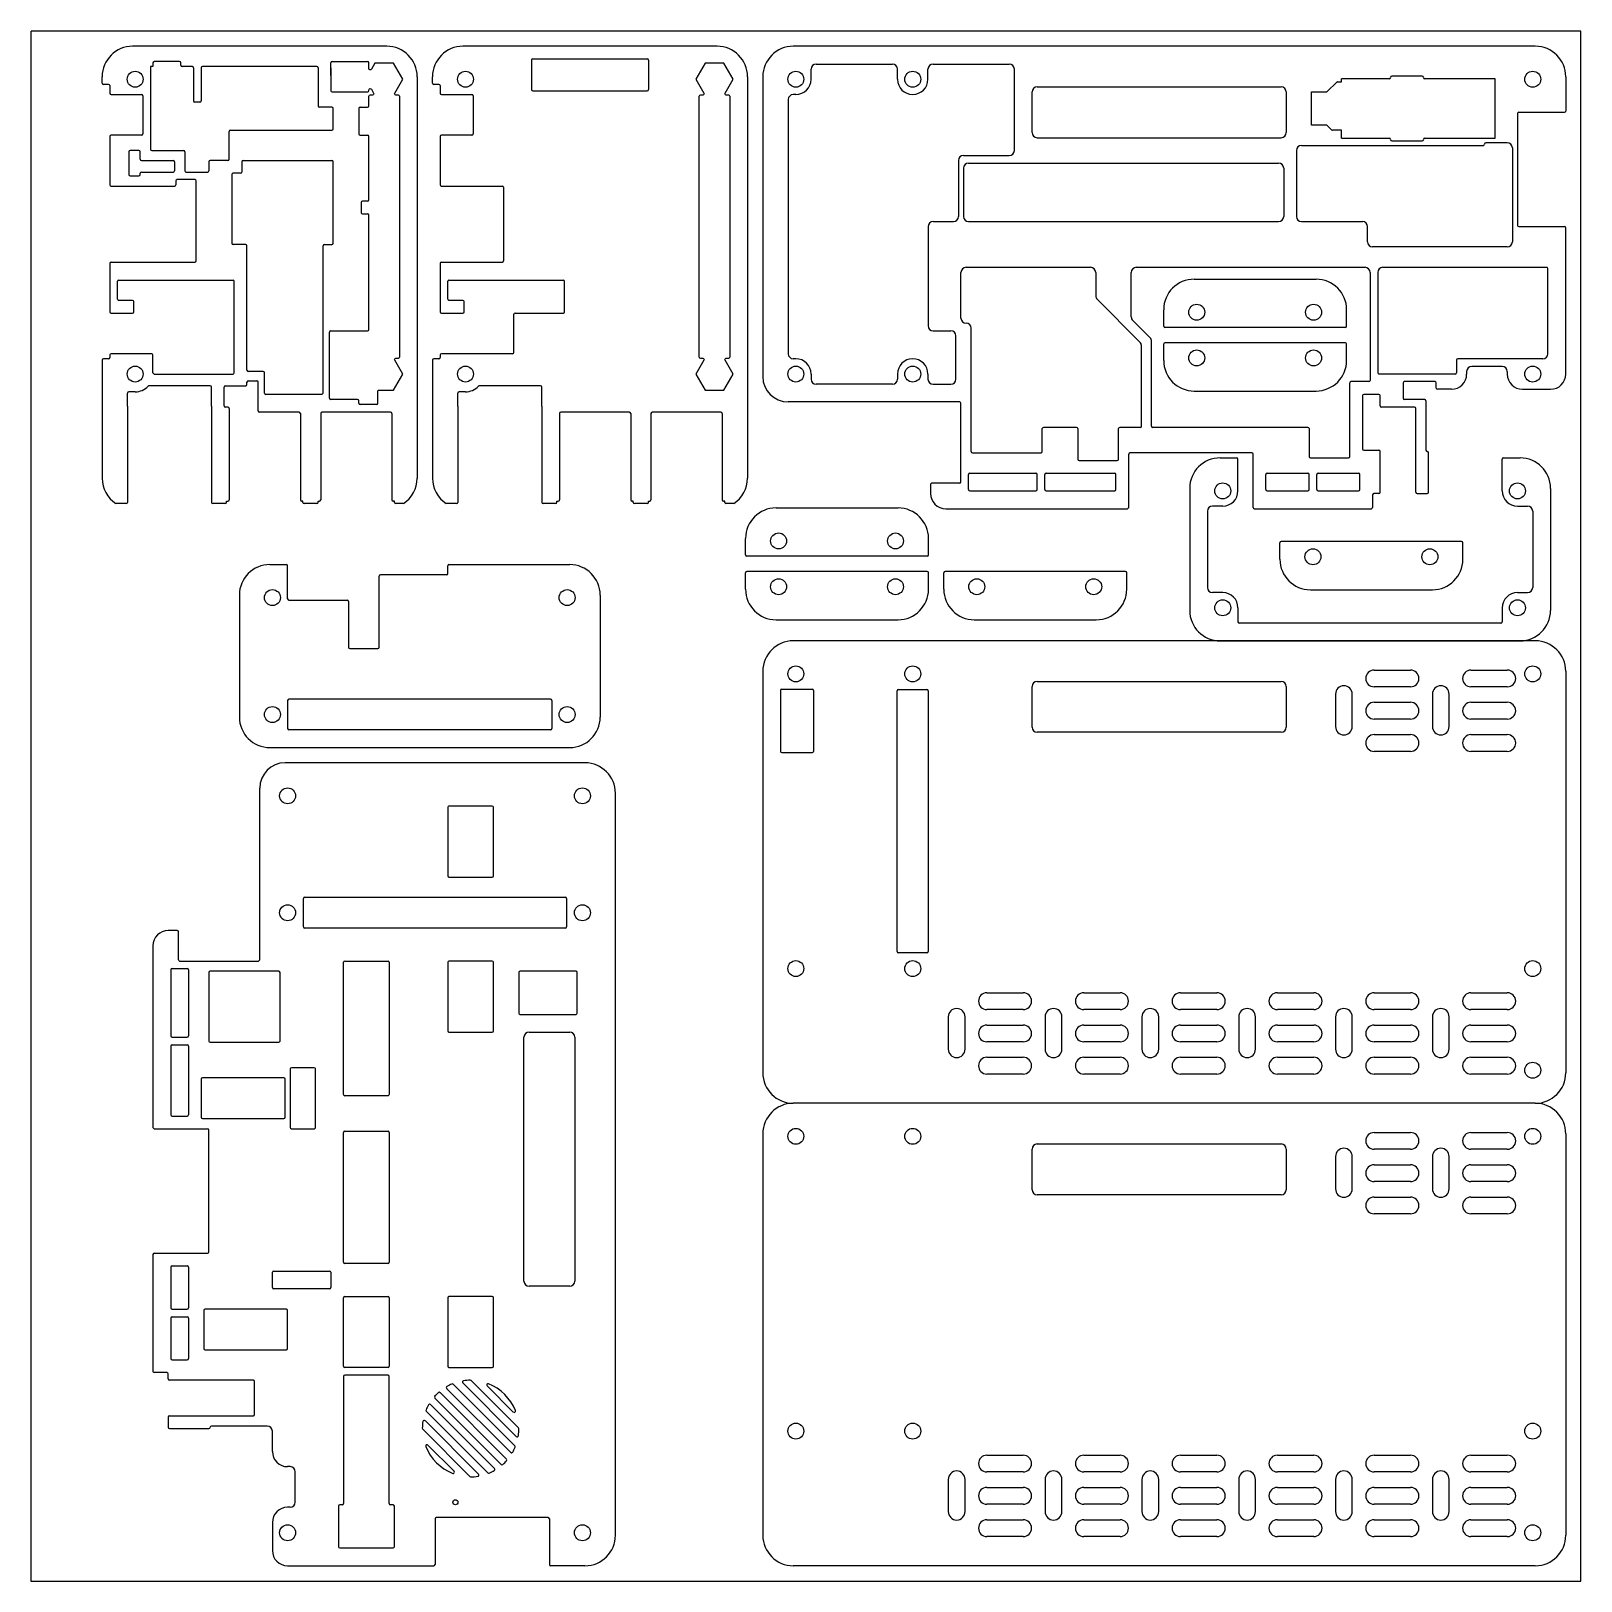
# Model space of a CAD drawing. Extents: x 0 to 305, y 0 to 305.
import ezdxf

# ---------------------------------------------------------------- set-up
doc = ezdxf.new("R2010")
doc.units = 0
doc.layers.get('0').update_dxf_attribs({"linetype": 'CONTINUOUS'})

msp = doc.modelspace()

# ---------------------------------------------------------------- linework, layer by layer
for p, q in [((305, 305), (0, 305)), ((0, 305), (0, 0)), ((305, 0), (305, 305)), ((70, 302), (20, 302)), ((135, 302), (85, 302)), ((296, 302), (150, 302)), ((76, 296), (76, 217)), ((141, 296), (141, 217)), ((144, 296), (144, 237)), ((193.5, 281.5), (193.5, 297.5)), ((15.5, 294.25), (15.5, 292.75)), ((80.5, 294.25), (80.5, 292.75)), ((66.46, 290.25), (66.46, 292.15)), ((72.54, 292.15), (72.54, 240.85)), ((131.46, 240.85), (131.46, 292.15)), ((137.54, 292.15), (137.54, 240.85)), ((149, 291.5), (149, 241.5)), ((15.5, 284.25), (15.5, 274.75)), ((66.46, 271.75), (66.46, 284.25)), ((80.5, 284.25), (80.5, 274.75)), ((249, 281.5), (249, 268.5)), ((59.46, 263.25), (59.46, 279.25)), ((182.5, 279.5), (182.5, 268.5)), ((183.5, 280.5), (192.5, 280.5)), ((183.5, 278), (183.5, 268.5)), ((246.5, 278), (246.5, 268.5)), ((66.46, 246.25), (66.46, 268.75)), ((176.54, 266.5), (176.54, 247)), ((184.5, 267.5), (245.5, 267.5)), ((263, 263.5), (263, 266.5)), ((302, 237.5), (302, 266.25)), ((15.5, 259.25), (15.5, 249.75)), ((80.5, 259.25), (80.5, 249.75)), ((183, 248.5), (183, 257.5)), ((184, 258.5), (208.5, 258.5)), ((209.5, 257.5), (209.5, 252.91)), ((216.5, 248.74), (216.5, 257.5)), ((217.5, 258.5), (262.5, 258.5)), ((266, 258.5), (298.25, 258.5)), ((298.5, 241.5), (298.5, 258.25)), ((228.88, 256.16), (252.88, 256.16)), ((222.88, 246.91), (222.88, 250.16)), ((258.88, 246.91), (258.88, 250.16)), ((184, 247.5), (184, 247.5)), ((258.63, 246.66), (223.13, 246.66)), ((222.88, 240.16), (222.88, 243.41)), ((258.63, 243.66), (223.13, 243.66)), ((258.88, 240.16), (258.88, 243.41)), ((14, 240.24), (14, 217)), ((79, 240.24), (79, 217)), ((169.5, 235.5), (154.5, 235.5)), ((259.5, 221.25), (259.5, 235.75)), ((263.25, 236), (259.75, 236)), ((182.75, 232), (149, 232)), ((228.88, 234.16), (252.88, 234.16)), ((274.25, 232.5), (270.25, 232.5)), ((274.5, 232.25), (274.5, 222.5)), ((19, 231.17), (19, 212.25)), ((35.5, 231.17), (35.5, 212.25)), ((39, 230.75), (39, 212.75)), ((52.75, 230), (44.96, 230)), ((53, 229.75), (53, 212.75)), ((57, 229.75), (57, 212.75)), ((70.75, 230), (57.25, 230)), ((71, 229.75), (71, 212.75)), ((84, 231.17), (84, 212.25)), ((100.5, 231.17), (100.5, 212.25)), ((104, 229.75), (104, 212.75)), ((117.75, 230), (104.25, 230)), ((118, 229.75), (118, 212.75)), ((122, 229.75), (122, 212.75)), ((135.75, 230), (122.25, 230)), ((136, 229.75), (136, 212.75)), ((183, 216.25), (183, 231.75)), ((272.25, 231), (265.75, 231)), ((272.5, 214.25), (272.5, 230.75)), ((199, 222.25), (199, 226.75)), ((205.75, 227), (199.25, 227)), ((206, 226.75), (206, 220.75)), ((214, 220.75), (214, 226.75)), ((218.25, 227), (214.25, 227)), ((251.25, 227), (220.75, 227)), ((251.5, 226.75), (251.5, 221.25)), ((185.25, 222), (198.75, 222)), ((206.25, 220.5), (213.75, 220.5)), ((216, 211.25), (216, 221.75)), ((240.25, 222), (216.25, 222)), ((234, 221), (237.25, 221)), ((237.5, 214.5), (237.5, 220.75)), ((240.5, 211.25), (240.5, 221.75)), ((251.75, 221), (259.25, 221)), ((289.5, 214.5), (289.5, 220.75)), ((289.75, 221), (293, 221)), ((184.5, 214.75), (184.5, 217.75)), ((184.75, 218), (197.75, 218)), ((198, 214.75), (198, 217.75)), ((199.5, 214.75), (199.5, 217.75)), ((199.75, 218), (213.25, 218)), ((213.5, 214.75), (213.5, 217.75)), ((243, 214.75), (243, 217.75)), ((243.25, 218), (251.25, 218)), ((251.5, 214.75), (251.5, 217.75)), ((253, 214.75), (253, 217.75)), ((253.25, 218), (261.25, 218)), ((261.5, 214.75), (261.5, 217.75)), ((182.75, 216), (177.25, 216)), ((184.75, 214.5), (197.75, 214.5)), ((199.75, 214.5), (213.25, 214.5)), ((228, 215), (228, 191)), ((243.25, 214.5), (251.25, 214.5)), ((253.25, 214.5), (261.25, 214.5)), ((299, 215), (299, 191)), ((18.75, 212), (16.68, 212)), ((38.25, 212), (35.75, 212)), ((56.25, 212), (53.75, 212)), ((73.32, 212), (71.75, 212)), ((83.75, 212), (81.68, 212)), ((103.25, 212), (100.75, 212)), ((121.25, 212), (118.75, 212)), ((138.32, 212), (136.75, 212)), ((146.61, 211.15), (170.61, 211.15)), ((231.5, 210.5), (231.5, 195.5)), ((234.5, 211.5), (232.5, 211.5)), ((240.75, 211), (263.75, 211)), ((292.5, 211.5), (294.5, 211.5)), ((295.5, 210.5), (295.5, 195.5)), ((140.61, 201.9), (140.61, 205.15)), ((176.61, 201.9), (176.61, 205.15)), ((281.51, 204.55), (246.01, 204.55)), ((176.36, 201.65), (140.86, 201.65)), ((245.76, 201.05), (245.76, 204.3)), ((281.76, 201.05), (281.76, 204.3)), ((47, 200), (50.25, 200)), ((50.5, 193.25), (50.5, 199.75)), ((82, 198.25), (82, 199.75)), ((82.25, 200), (106, 200)), ((140.61, 195.15), (140.61, 198.4)), ((176.36, 198.65), (140.86, 198.65)), ((176.61, 195.15), (176.61, 198.4)), ((179.61, 195.15), (179.61, 198.4)), ((215.36, 198.65), (179.86, 198.65)), ((215.61, 195.15), (215.61, 198.4)), ((81.75, 198), (68.75, 198)), ((41, 194), (41, 170)), ((50.75, 193), (62.25, 193)), ((112, 194), (112, 170)), ((234.5, 194.5), (232.5, 194.5)), ((251.76, 195.05), (275.76, 195.05)), ((292.5, 194.5), (294.5, 194.5)), ((146.61, 189.15), (170.61, 189.15)), ((185.61, 189.15), (209.61, 189.15)), ((237.5, 191.5), (237.5, 188.75)), ((289.5, 191.5), (289.5, 188.75)), ((289.25, 188.5), (237.75, 188.5)), ((296, 185), (150, 185)), ((234, 185), (237.5, 185)), ((237.5, 185), (293, 185)), ((144, 179), (144, 100)), ((170.46, 123.85), (170.46, 175.15)), ((170.71, 175.4), (176.29, 175.4)), ((176.54, 175.15), (176.54, 123.85)), ((50.5, 173.25), (50.5, 167.75)), ((102.25, 173.5), (50.75, 173.5)), ((102.5, 173.25), (102.5, 167.75)), ((102.25, 167.5), (50.75, 167.5)), ((47, 164), (50.5, 164)), ((50.5, 164), (106, 164)), ((109, 161), (50, 161)), ((45, 122.25), (45, 156)), ((115, 9), (115, 155)), ((82, 152.25), (82, 138.75)), ((90.75, 152.5), (82.25, 152.5)), ((91, 138.75), (91, 152.25)), ((82.25, 138.5), (90.75, 138.5)), ((53.6, 128.71), (53.6, 134.29)), ((53.85, 134.54), (105.15, 134.54)), ((105.4, 134.29), (105.4, 128.71)), ((105.15, 128.46), (53.85, 128.46)), ((29, 122.25), (29, 127.75)), ((176.29, 123.6), (170.71, 123.6)), ((27.5, 120.25), (27.5, 107.25)), ((27.75, 120.5), (30.75, 120.5)), ((29.25, 122), (44.75, 122)), ((31, 120.25), (31, 107.25)), ((35, 119.75), (35, 106.25)), ((48.75, 120), (35.25, 120)), ((49, 106.25), (49, 119.75)), ((61.5, 95.75), (61.5, 121.75)), ((61.75, 122), (70.25, 122)), ((70.5, 121.75), (70.5, 95.75)), ((82, 121.75), (82, 108.25)), ((90.75, 122), (82.25, 122)), ((91, 108.25), (91, 121.75)), ((96, 119.75), (96, 111.75)), ((107.25, 120), (96.25, 120)), ((107.5, 111.75), (107.5, 119.75)), ((96.25, 111.5), (107.25, 111.5)), ((27.75, 107), (30.75, 107)), ((82.25, 108), (90.75, 108)), ((27.5, 105.25), (27.5, 91.75)), ((27.75, 105.5), (30.75, 105.5)), ((31, 105.25), (31, 91.75)), ((35.25, 106), (48.75, 106)), ((51, 100.75), (51, 89.25)), ((55.75, 101), (51.25, 101)), ((56, 89.25), (56, 100.75)), ((33.5, 98.75), (33.5, 91.25)), ((49.75, 99), (33.75, 99)), ((50, 91.25), (50, 98.75)), ((70.25, 95.5), (61.75, 95.5)), ((296, 94), (150, 94)), ((296, 94), (150, 94)), ((24.25, 89), (34.75, 89)), ((27.75, 91.5), (30.75, 91.5)), ((33.75, 91), (49.75, 91)), ((35, 64.75), (35, 88.75)), ((51.25, 89), (55.75, 89)), ((61.75, 88.5), (70.25, 88.5)), ((61.5, 62.75), (61.5, 88.25)), ((70.5, 88.25), (70.5, 62.75)), ((144, 88), (144, 9)), ((24, 64.25), (24, 41.25)), ((24.25, 64.5), (34.75, 64.5)), ((27.5, 61.75), (27.5, 53.75)), ((27.75, 62), (30.75, 62)), ((31, 61.75), (31, 53.75)), ((70.25, 62.5), (61.75, 62.5)), ((47.5, 57.75), (47.5, 60.75)), ((47.75, 61), (58.75, 61)), ((59, 60.75), (59, 57.75)), ((58.75, 57.5), (47.75, 57.5)), ((61.5, 42.25), (61.5, 55.75)), ((61.75, 56), (70.25, 56)), ((70.5, 55.75), (70.5, 42.25)), ((82, 55.75), (82, 42.25)), ((90.75, 56), (82.25, 56)), ((91, 42.25), (91, 55.75)), ((27.75, 53.5), (30.75, 53.5)), ((27.75, 52), (30.75, 52)), ((34, 53.25), (34, 45.75)), ((50.25, 53.5), (34.25, 53.5)), ((50.5, 45.75), (50.5, 53.25)), ((27.5, 51.75), (27.5, 43.75)), ((31, 51.75), (31, 43.75)), ((27.75, 43.5), (30.75, 43.5)), ((34.25, 45.5), (50.25, 45.5)), ((61.5, 40.25), (61.5, 15.25)), ((70.25, 42), (61.75, 42)), ((70.25, 40.5), (61.75, 40.5)), ((70.5, 15.25), (70.5, 40.25)), ((82.25, 42), (90.75, 42)), ((43.75, 39.5), (27.25, 39.5)), ((44, 32.75), (44, 39.25)), ((27.25, 32.5), (43.75, 32.5)), ((46.5, 30.5), (35.5, 30.5)), ((60.5, 14.75), (60.5, 6.75)), ((71.25, 15), (70.75, 15)), ((71.5, 6.75), (71.5, 14.75)), ((60.75, 6.5), (71.25, 6.5)), ((0, 0), (305, 0)), ((50.5, 3), (79.25, 3)), ((296, 3), (150, 3))]:
    msp.add_line(p, q)
at = {"linetype": 'CONTINUOUS'}
for p, q in [((29.25, 299), (24.25, 299)), ((59.25, 299), (66.25, 299)), ((98.5, 299.25), (98.5, 293.5)), ((98.75, 299.5), (121.25, 299.5)), ((121.5, 299.25), (121.5, 293.5)), ((14, 294.75), (14, 296)), ((24, 298), (23.5, 298)), ((23.5, 298), (23.5, 295.5)), ((24, 298.75), (24, 298)), ((29.5, 298.25), (29.5, 298.75)), ((31.75, 298), (29.75, 298)), ((32, 297.75), (32, 291.25)), ((33.5, 297.75), (33.5, 291.25)), ((56.25, 298), (33.75, 298)), ((56.5, 297.75), (56.5, 290.25)), ((59, 296.25), (59, 298.75)), ((59, 297.75), (59, 293.25)), ((79, 294.75), (79, 296)), ((153.5, 295.5), (153.5, 297.5)), ((154.5, 298.5), (169.5, 298.5)), ((170.5, 295.5), (170.5, 297.5)), ((176.5, 295.5), (176.5, 297.5)), ((177.5, 298.5), (192.5, 298.5)), ((267.5, 295.85), (267.5, 295.85)), ((273.75, 296.1), (267.75, 296.1)), ((274, 295.85), (274, 295.85)), ((302, 296), (302, 289.25)), ((15.25, 294.5), (14.25, 294.5)), ((23.5, 295.5), (23.5, 281.75)), ((59.25, 293), (66.25, 293)), ((80.25, 294.5), (79.25, 294.5)), ((98.75, 293.25), (121.25, 293.25)), ((197, 285), (197, 293)), ((198, 294), (246, 294)), ((247, 293), (247, 285)), ((252, 286.5), (252, 293)), ((252, 293), (254.9, 293)), ((255.07, 293.07), (256.93, 294.93)), ((257.1, 295), (257.9, 295)), ((267.25, 295.6), (257.9, 295.6)), ((257.9, 295), (257.9, 295.6)), ((288.1, 295.6), (274.25, 295.6)), ((288.1, 283.9), (288.1, 295.6)), ((15.75, 292.5), (21.75, 292.5)), ((22, 292.25), (22, 284.75)), ((33.25, 291), (32.25, 291)), ((59.21, 290), (56.75, 290)), ((64.75, 290), (66.21, 290)), ((80.75, 292.5), (86.75, 292.5)), ((87, 292.25), (87, 284.75)), ((150.5, 292.5), (150, 292.5)), ((59.46, 285.75), (59.46, 289.75)), ((64.5, 289.75), (64.5, 284.75)), ((292.5, 288.75), (292.5, 266.75)), ((292.75, 289), (301.75, 289)), ((21.75, 284.5), (15.75, 284.5)), ((39, 279.75), (39, 285.25)), ((39.25, 285.5), (59.21, 285.5)), ((64.75, 284.5), (66.21, 284.5)), ((86.75, 284.5), (80.75, 284.5)), ((198, 284), (246, 284)), ((254.9, 286.5), (252, 286.5)), ((255.93, 285.57), (255.07, 286.43)), ((257.9, 285.5), (256.1, 285.5)), ((257.9, 283.9), (257.9, 285.5)), ((257.9, 283.9), (267.25, 283.9)), ((274.25, 283.9), (288.1, 283.9)), ((19.25, 281.25), (19.25, 276.75)), ((21.25, 281.5), (19.5, 281.5)), ((21.5, 279.75), (21.5, 281.25)), ((23.75, 281.5), (30, 281.5)), ((30.25, 281.25), (30.25, 277.5)), ((250, 282.5), (285.75, 282.5)), ((267.5, 283.65), (267.5, 283.65)), ((267.75, 283.4), (273.75, 283.4)), ((274, 283.65), (274, 283.65)), ((286, 282.75), (286, 282.75)), ((290.5, 283), (286.25, 283)), ((291.5, 282), (291.5, 263.5)), ((21.75, 279.5), (28, 279.5)), ((28.25, 279.25), (28.25, 277.5)), ((35, 279.25), (35, 277.5)), ((38.75, 279.5), (35.25, 279.5)), ((41.5, 279.25), (41.5, 277.25)), ((41.75, 279.5), (59.21, 279.5)), ((184.5, 279), (245.5, 279)), ((19.5, 276.5), (21.25, 276.5)), ((21.5, 276.75), (21.5, 277)), ((21.75, 277.25), (28, 277.25)), ((28.5, 275.5), (28.5, 274.75)), ((32.25, 275.75), (28.75, 275.75)), ((30.5, 277.25), (34.75, 277.25)), ((32.5, 259.75), (32.5, 275.5)), ((39.5, 276.75), (39.5, 263.25)), ((41.25, 277), (39.75, 277)), ((15.75, 274.5), (28.25, 274.5)), ((66.21, 271.5), (65.21, 271.5)), ((80.75, 274.5), (92.75, 274.5)), ((93, 274.25), (93, 259.75)), ((64.96, 271.25), (64.96, 269.25)), ((65.21, 269), (66.21, 269)), ((177.54, 267.5), (181.5, 267.5)), ((250, 267.5), (262, 267.5)), ((292.75, 266.5), (301.75, 266.5)), ((42.25, 263), (39.75, 263)), ((42.5, 238.25), (42.5, 262.75)), ((57.46, 233.75), (57.46, 262.75)), ((57.71, 263), (59.21, 263)), ((290.5, 262.5), (264, 262.5)), ((15.75, 259.5), (32.25, 259.5)), ((80.75, 259.5), (92.75, 259.5)), ((263.5, 257.5), (263.5, 236.25)), ((265, 257.5), (265, 237.75)), ((17, 252.25), (17, 255.75)), ((17.25, 256), (39.75, 256)), ((40, 237.75), (40, 255.75)), ((82, 252.25), (82, 255.75)), ((82.25, 256), (104.75, 256)), ((105, 249.75), (105, 255.75)), ((20, 252), (17.25, 252)), ((20.25, 249.75), (20.25, 251.75)), ((85, 252), (82.25, 252)), ((85.25, 249.75), (85.25, 251.75)), ((218.21, 243.79), (209.79, 252.21)), ((15.75, 249.5), (20, 249.5)), ((80.75, 249.5), (85, 249.5)), ((95, 241.75), (95, 249.25)), ((95.25, 249.5), (104.75, 249.5)), ((220.21, 244.62), (216.79, 248.04)), ((58.71, 232.75), (58.71, 245.75)), ((58.96, 246), (66.21, 246)), ((177.54, 246), (181, 246)), ((182, 236.5), (182, 245)), ((185, 222.25), (185, 246.5)), ((15.5, 241.25), (15.5, 240.74)), ((23.75, 241.5), (15.75, 241.5)), ((24, 237.75), (24, 241.25)), ((80.5, 241.25), (80.5, 240.74)), ((94.75, 241.5), (80.75, 241.5)), ((218.5, 227.25), (218.5, 243.09)), ((220.5, 227.25), (220.5, 243.91)), ((15.25, 240.49), (14.25, 240.49)), ((45.71, 238), (42.75, 238)), ((80.25, 240.49), (79.25, 240.49)), ((150.5, 240.5), (150, 240.5)), ((280.5, 240.25), (280.5, 237.75)), ((297.5, 240.5), (280.75, 240.5)), ((282.5, 238), (282.5, 237.5)), ((289.5, 239), (283.5, 239)), ((290.5, 238), (290.5, 237.5)), ((35.25, 235.17), (23.22, 235.17)), ((24.25, 237.5), (39.75, 237.5)), ((35.5, 231.17), (35.5, 234.92)), ((38, 231.25), (38, 234.92)), ((38.25, 235.17), (42.25, 235.17)), ((42.5, 235.42), (42.5, 235.92)), ((42.75, 236.17), (44.46, 236.17)), ((44.71, 230.25), (44.71, 235.92)), ((45.96, 233.75), (45.96, 237.75)), ((100.25, 235.17), (88.22, 235.17)), ((100.5, 231.17), (100.5, 234.92)), ((153.5, 237.5), (153.5, 236.5)), ((170.5, 237.5), (170.5, 236.5)), ((176.5, 237.5), (176.5, 236.5)), ((177.5, 235.5), (181, 235.5)), ((280.25, 237.5), (265.25, 237.5)), ((270, 235.75), (270, 232.75)), ((276.25, 236), (270.25, 236)), ((276.5, 234.75), (276.5, 235.75)), ((19, 231.17), (19, 233.75)), ((20.5, 234), (19.25, 234)), ((57.21, 233.5), (46.21, 233.5)), ((64.25, 232.5), (58.96, 232.5)), ((64.5, 231.75), (64.5, 232.25)), ((84, 231.17), (84, 233.75)), ((85.5, 234), (84.25, 234)), ((262, 233.25), (262, 222.75)), ((265.25, 233.5), (262.25, 233.5)), ((265.5, 231.25), (265.5, 233.25)), ((279.5, 234.5), (276.75, 234.5)), ((293.5, 234.5), (299, 234.5)), ((38.75, 231), (38.25, 231)), ((68, 231.5), (64.75, 231.5)), ((262.25, 222.5), (265.25, 222.5)), ((265.5, 214.25), (265.5, 222.25)), ((274.75, 222.25), (274.75, 222.25)), ((275, 214.25), (275, 222)), ((177, 215.75), (177, 214)), ((264, 213.75), (264, 211.25)), ((265.25, 214), (264.25, 214)), ((272.75, 214), (274.75, 214)), ((38.5, 212.25), (38.5, 212.5)), ((38.5, 212.5), (38.75, 212.5)), ((53.5, 212.5), (53.25, 212.5)), ((53.5, 212.25), (53.5, 212.5)), ((56.5, 212.25), (56.5, 212.5)), ((56.5, 212.5), (56.75, 212.5)), ((71.5, 212.5), (71.25, 212.5)), ((71.5, 212.25), (71.5, 212.5)), ((103.5, 212.25), (103.5, 212.5)), ((103.5, 212.5), (103.75, 212.5)), ((118.5, 212.5), (118.25, 212.5)), ((118.5, 212.25), (118.5, 212.5)), ((121.5, 212.25), (121.5, 212.5)), ((121.5, 212.5), (121.75, 212.5)), ((136.5, 212.5), (136.25, 212.5)), ((136.5, 212.25), (136.5, 212.5)), ((180, 211), (215.75, 211)), ((68.5, 183.75), (68.5, 197.75)), ((62.5, 192.75), (62.5, 183.75)), ((62.75, 183.5), (68.25, 183.5)), ((198, 177), (246, 177)), ((264.3, 179.25), (271.45, 179.25)), ((283.35, 179.25), (290.5, 179.25)), ((302, 179), (302, 100)), ((147.5, 175.25), (147.5, 163.25)), ((147.75, 175.5), (153.75, 175.5)), ((154, 175.25), (154, 163.25)), ((197, 168), (197, 176)), ((247, 176), (247, 168)), ((256.7, 174.5), (256.7, 168.15)), ((260, 168.15), (260, 174.5)), ((271.45, 175.95), (264.3, 175.95)), ((275.75, 174.5), (275.75, 168.15)), ((279.05, 168.15), (279.05, 174.5)), ((290.5, 175.95), (283.35, 175.95)), ((264.3, 172.9), (271.45, 172.9)), ((283.35, 172.9), (290.5, 172.9)), ((271.45, 169.6), (264.3, 169.6)), ((290.5, 169.6), (283.35, 169.6)), ((246, 167), (198, 167)), ((264.3, 166.55), (271.45, 166.55)), ((283.35, 166.55), (290.5, 166.55)), ((147.75, 163), (153.75, 163)), ((271.45, 163.25), (264.3, 163.25)), ((290.5, 163.25), (283.35, 163.25)), ((28.75, 128), (27, 128)), ((24, 125), (24, 89.25)), ((188.1, 115.75), (195.25, 115.75)), ((207.15, 115.75), (214.3, 115.75)), ((226.2, 115.75), (233.35, 115.75)), ((245.25, 115.75), (252.4, 115.75)), ((264.3, 115.75), (271.45, 115.75)), ((283.35, 115.75), (290.5, 115.75)), ((180.5, 111), (180.5, 104.65)), ((183.8, 104.65), (183.8, 111)), ((195.25, 112.45), (188.1, 112.45)), ((199.55, 111), (199.55, 104.65)), ((202.85, 104.65), (202.85, 111)), ((214.3, 112.45), (207.15, 112.45)), ((218.6, 111), (218.6, 104.65)), ((221.9, 104.65), (221.9, 111)), ((233.35, 112.45), (226.2, 112.45)), ((237.65, 111), (237.65, 104.65)), ((240.95, 104.65), (240.95, 111)), ((252.4, 112.45), (245.25, 112.45)), ((256.7, 111), (256.7, 104.65)), ((260, 104.65), (260, 111)), ((271.45, 112.45), (264.3, 112.45)), ((275.75, 111), (275.75, 104.65)), ((279.05, 104.65), (279.05, 111)), ((290.5, 112.45), (283.35, 112.45)), ((97, 59), (97, 107)), ((98, 108), (106, 108)), ((107, 107), (107, 59)), ((188.1, 109.4), (195.25, 109.4)), ((207.15, 109.4), (214.3, 109.4)), ((226.2, 109.4), (233.35, 109.4)), ((245.25, 109.4), (252.4, 109.4)), ((264.3, 109.4), (271.45, 109.4)), ((283.35, 109.4), (290.5, 109.4)), ((195.25, 106.1), (188.1, 106.1)), ((214.3, 106.1), (207.15, 106.1)), ((233.35, 106.1), (226.2, 106.1)), ((252.4, 106.1), (245.25, 106.1)), ((271.45, 106.1), (264.3, 106.1)), ((290.5, 106.1), (283.35, 106.1)), ((188.1, 103.05), (195.25, 103.05)), ((207.15, 103.05), (214.3, 103.05)), ((226.2, 103.05), (233.35, 103.05)), ((245.25, 103.05), (252.4, 103.05)), ((264.3, 103.05), (271.45, 103.05)), ((283.35, 103.05), (290.5, 103.05)), ((195.25, 99.75), (188.1, 99.75)), ((214.3, 99.75), (207.15, 99.75)), ((233.35, 99.75), (226.2, 99.75)), ((252.4, 99.75), (245.25, 99.75)), ((271.45, 99.75), (264.3, 99.75)), ((290.5, 99.75), (283.35, 99.75)), ((198, 86), (246, 86)), ((264.3, 88.25), (271.45, 88.25)), ((283.35, 88.25), (290.5, 88.25)), ((302, 88), (302, 9)), ((197, 77), (197, 85)), ((247, 85), (247, 77)), ((256.7, 83.5), (256.7, 77.15)), ((260, 77.15), (260, 83.5)), ((271.45, 84.95), (264.3, 84.95)), ((275.75, 83.5), (275.75, 77.15)), ((279.05, 77.15), (279.05, 83.5)), ((290.5, 84.95), (283.35, 84.95)), ((264.3, 81.9), (271.45, 81.9)), ((283.35, 81.9), (290.5, 81.9)), ((271.45, 78.6), (264.3, 78.6)), ((290.5, 78.6), (283.35, 78.6)), ((246, 76), (198, 76)), ((264.3, 75.55), (271.45, 75.55)), ((283.35, 75.55), (290.5, 75.55)), ((271.45, 72.25), (264.3, 72.25)), ((290.5, 72.25), (283.35, 72.25)), ((106, 58), (98, 58)), ((26.75, 41), (24.25, 41)), ((27, 39.75), (27, 40.75)), ((93.56, 24), (80.5, 37.06)), ((94.39, 25.29), (81.79, 37.89)), ((95.21, 26.6), (83.1, 38.71)), ((95.47, 28.45), (84.95, 38.97)), ((95.93, 30.12), (86.62, 39.43)), ((94.91, 33.25), (89.75, 38.41)), ((91.21, 22.11), (78.61, 34.71)), ((92.5, 22.94), (79.44, 36)), ((27, 32.25), (27, 30.25)), ((88.05, 21.03), (77.53, 31.55)), ((89.9, 21.29), (77.79, 33.4)), ((27.25, 30), (35, 30)), ((35.25, 30.25), (35.25, 30.25)), ((47.5, 25.5), (47.5, 29.5)), ((86.38, 20.57), (77.07, 29.88)), ((83.25, 21.59), (78.09, 26.75)), ((188.1, 24.75), (195.25, 24.75)), ((207.15, 24.75), (214.3, 24.75)), ((226.2, 24.75), (233.35, 24.75)), ((245.25, 24.75), (252.4, 24.75)), ((264.3, 24.75), (271.45, 24.75)), ((283.35, 24.75), (290.5, 24.75)), ((51, 22.5), (50.5, 22.5)), ((52, 15.5), (52, 21.5)), ((195.25, 21.45), (188.1, 21.45)), ((214.3, 21.45), (207.15, 21.45)), ((233.35, 21.45), (226.2, 21.45)), ((252.4, 21.45), (245.25, 21.45)), ((271.45, 21.45), (264.3, 21.45)), ((290.5, 21.45), (283.35, 21.45)), ((180.5, 20), (180.5, 13.65)), ((183.8, 13.65), (183.8, 20)), ((188.1, 18.4), (195.25, 18.4)), ((199.55, 20), (199.55, 13.65)), ((202.85, 13.65), (202.85, 20)), ((207.15, 18.4), (214.3, 18.4)), ((218.6, 20), (218.6, 13.65)), ((221.9, 13.65), (221.9, 20)), ((226.2, 18.4), (233.35, 18.4)), ((237.65, 20), (237.65, 13.65)), ((240.95, 13.65), (240.95, 20)), ((245.25, 18.4), (252.4, 18.4)), ((256.7, 20), (256.7, 13.65)), ((260, 13.65), (260, 20)), ((264.3, 18.4), (271.45, 18.4)), ((275.75, 20), (275.75, 13.65)), ((279.05, 13.65), (279.05, 20)), ((283.35, 18.4), (290.5, 18.4)), ((51, 14.5), (50.5, 14.5)), ((61.25, 15), (60.75, 15)), ((79.5, 12.25), (79.5, 3.25)), ((101.75, 12.5), (79.75, 12.5)), ((102, 12.25), (102, 3.25)), ((195.25, 15.1), (188.1, 15.1)), ((214.3, 15.1), (207.15, 15.1)), ((233.35, 15.1), (226.2, 15.1)), ((252.4, 15.1), (245.25, 15.1)), ((271.45, 15.1), (264.3, 15.1)), ((290.5, 15.1), (283.35, 15.1)), ((47.5, 11.5), (47.5, 6)), ((188.1, 12.05), (195.25, 12.05)), ((207.15, 12.05), (214.3, 12.05)), ((226.2, 12.05), (233.35, 12.05)), ((245.25, 12.05), (252.4, 12.05)), ((264.3, 12.05), (271.45, 12.05)), ((283.35, 12.05), (290.5, 12.05)), ((195.25, 8.75), (188.1, 8.75)), ((214.3, 8.75), (207.15, 8.75)), ((233.35, 8.75), (226.2, 8.75)), ((252.4, 8.75), (245.25, 8.75)), ((271.45, 8.75), (264.3, 8.75)), ((290.5, 8.75), (283.35, 8.75)), ((109, 3), (102.25, 3))]:
    msp.add_line(p, q, dxfattribs=at)
for points in [[(72.29, 292.4), (71.81, 292.4, -0.57735), (71.59, 292.78), (73.17, 295.5), (71.33, 298.68), (67.67, 298.68), (66.97, 297.46, -0.767327), (66.5, 297.59), (66.5, 298.75)], [(137.29, 292.4), (136.81, 292.4, -0.57735), (136.59, 292.78), (138.17, 295.5), (136.33, 298.68), (132.67, 298.68), (130.83, 295.5), (132.41, 292.78, -0.57735), (132.19, 292.4), (131.71, 292.4)], [(66.5, 293.25), (66.5, 293.41, -0.767327), (66.97, 293.54), (67.41, 292.78, -0.57735), (67.19, 292.4), (66.71, 292.4)], [(68.25, 231.75), (68.25, 234.07, -0.414214), (68.5, 234.33), (71.33, 234.33), (73.17, 237.5), (71.59, 240.23, -0.57735), (71.81, 240.6), (72.29, 240.6)], [(131.71, 240.6), (132.19, 240.6, -0.57735), (132.41, 240.23), (130.83, 237.5), (132.67, 234.33), (136.33, 234.33), (138.17, 237.5), (136.59, 240.23, -0.57735), (136.81, 240.6), (137.29, 240.6)]]:
    msp.add_lwpolyline(points, format="xyb", dxfattribs=at)
for centre in [(20.5, 295.5), (85.5, 295.5), (150.5, 295.5), (173.5, 295.5), (229.38, 249.66), (252.38, 249.66), (229.38, 240.66), (252.38, 240.66), (234.5, 214.5), (292.5, 214.5), (147.11, 204.65), (170.11, 204.65), (252.26, 201.55), (275.26, 201.55), (147.11, 195.65), (170.11, 195.65), (186.11, 195.65), (209.11, 195.65), (47.5, 193.5), (105.5, 193.5), (234.5, 191.5), (292.5, 191.5), (173.5, 178.5), (47.5, 170.5), (105.5, 170.5), (108.5, 154.5), (108.5, 131.5), (173.5, 87.5)]:
    msp.add_circle(centre, 1.57)
for centre, radius in [((295.5, 295.5), 1.57), ((20.5, 237.5), 1.57), ((85.5, 237.5), 1.57), ((150.5, 237.5), 1.57), ((173.5, 237.5), 1.57), ((295.5, 237.5), 1.57), ((150.5, 178.5), 1.57), ((295.5, 178.5), 1.57), ((50.5, 154.5), 1.57), ((50.5, 131.5), 1.57), ((150.5, 120.5), 1.57), ((173.5, 120.5), 1.57), ((295.5, 120.5), 1.57), ((295.5, 100.5), 1.57), ((150.5, 87.5), 1.57), ((295.5, 87.5), 1.57), ((150.5, 29.5), 1.57), ((173.5, 29.5), 1.57), ((295.5, 29.5), 1.57), ((83.5, 15.5), 0.5), ((50.5, 9.5), 1.57), ((108.5, 9.5), 1.57), ((295.5, 9.5), 1.57)]:
    msp.add_circle(centre, radius, dxfattribs=at)
for centre, radius, start, end in [((20, 296), 6, 90, 180), ((85, 296), 6, 90, 180), ((24.25, 298.75), 0.25, 90, 180), ((29.25, 298.75), 0.25, 0, 90), ((59.25, 298.75), 0.25, 90, 180), ((66.25, 298.75), 0.25, 0, 90), ((98.75, 299.25), 0.25, 90, 180), ((121.25, 299.25), 0.25, 0, 90), ((29.75, 298.25), 0.25, 180, 270), ((31.75, 297.75), 0.25, 0, 90), ((33.75, 297.75), 0.25, 90, 180), ((56.25, 297.75), 0.25, 0, 90), ((154.5, 297.5), 1, 90, 180), ((169.5, 297.5), 1, 0, 90), ((177.5, 297.5), 1, 90, 180), ((192.5, 297.5), 1, 0, 90), ((267.25, 295.85), 0.25, 270, 0), ((267.75, 295.85), 0.25, 90, 180), ((273.75, 295.85), 0.25, 0, 90), ((274.25, 295.85), 0.25, 180, 270), ((14.25, 294.75), 0.25, 180, 270), ((15.25, 294.25), 0.25, 0, 90), ((59.25, 293.25), 0.25, 180, 270), ((66.25, 293.25), 0.25, 270, 0), ((79.25, 294.75), 0.25, 180, 270), ((80.25, 294.25), 0.25, 0, 90), ((98.75, 293.5), 0.25, 180, 270), ((121.25, 293.5), 0.25, 270, 0), ((150.5, 295.5), 3, 270, 0), ((173.5, 295.5), 3, 180, 0), ((198, 293), 1, 90, 180), ((246, 293), 1, 0, 90), ((254.9, 293.25), 0.25, 270, 315), ((257.1, 294.75), 0.25, 90, 135), ((15.75, 292.75), 0.25, 180, 270), ((21.75, 292.25), 0.25, 0, 90), ((32.25, 291.25), 0.25, 180, 270), ((33.25, 291.25), 0.25, 270, 0), ((56.75, 290.25), 0.25, 180, 270), ((59.21, 289.75), 0.25, 0, 90), ((64.75, 289.75), 0.25, 90, 180), ((66.21, 290.25), 0.25, 270, 0), ((80.75, 292.75), 0.25, 180, 270), ((86.75, 292.25), 0.25, 0, 90), ((150, 291.5), 1, 90, 180), ((292.75, 288.75), 0.25, 90, 180), ((301.75, 289.25), 0.25, 270, 0), ((15.75, 284.25), 0.25, 90, 180), ((21.75, 284.75), 0.25, 270, 0), ((39.25, 285.25), 0.25, 90, 180), ((59.21, 285.75), 0.25, 270, 0), ((64.75, 284.75), 0.25, 180, 270), ((66.21, 284.25), 0.25, 0, 90), ((80.75, 284.25), 0.25, 90, 180), ((86.75, 284.75), 0.25, 270, 0), ((198, 285), 1, 180, 270), ((246, 285), 1, 270, 0), ((254.9, 286.25), 0.25, 45, 90), ((256.1, 285.75), 0.25, 225, 270), ((267.25, 283.65), 0.25, 0, 90), ((274.25, 283.65), 0.25, 90, 180), ((19.5, 281.25), 0.25, 90, 180), ((21.25, 281.25), 0.25, 0, 90), ((23.75, 281.75), 0.25, 180, 270), ((30, 281.25), 0.25, 0, 90), ((192.5, 281.5), 1, 270, 0), ((250, 281.5), 1, 90, 180), ((267.75, 283.65), 0.25, 180, 270), ((273.75, 283.65), 0.25, 270, 0), ((285.75, 282.75), 0.25, 270, 0), ((286.25, 282.75), 0.25, 90, 180), ((290.5, 282), 1, 0, 90), ((21.75, 279.75), 0.25, 180, 270), ((28, 279.25), 0.25, 0, 90), ((35.25, 279.25), 0.25, 90, 180), ((38.75, 279.75), 0.25, 270, 0), ((41.75, 279.25), 0.25, 90, 180), ((59.21, 279.25), 0.25, 0, 90), ((183.5, 279.5), 1, 90, 180), ((184.5, 278), 1, 90, 180), ((245.5, 278), 1, 0, 90), ((15.75, 274.75), 0.25, 180, 270), ((19.5, 276.75), 0.25, 180, 270), ((21.25, 276.75), 0.25, 270, 0), ((21.75, 277), 0.25, 90, 180), ((28, 277.5), 0.25, 270, 0), ((28.25, 274.75), 0.25, 270, 0), ((28.75, 275.5), 0.25, 90, 180), ((30.5, 277.5), 0.25, 180, 270), ((32.25, 275.5), 0.25, 0, 90), ((34.75, 277.5), 0.25, 270, 0), ((39.75, 276.75), 0.25, 90, 180), ((41.25, 277.25), 0.25, 270, 0), ((80.75, 274.75), 0.25, 180, 270), ((65.21, 271.25), 0.25, 90, 180), ((66.21, 271.75), 0.25, 270, 0), ((92.75, 274.25), 0.25, 0, 90), ((65.21, 269.25), 0.25, 180, 270), ((66.21, 268.75), 0.25, 0, 90), ((181.5, 268.5), 1, 270, 0), ((250, 268.5), 1, 180, 270), ((262, 266.5), 1, 0, 90), ((292.75, 266.75), 0.25, 180, 270), ((301.75, 266.25), 0.25, 0, 90), ((39.75, 263.25), 0.25, 180, 270), ((42.25, 262.75), 0.25, 0, 90), ((57.71, 262.75), 0.25, 90, 180), ((59.21, 263.25), 0.25, 270, 0), ((264, 263.5), 1, 180, 270), ((290.5, 263.5), 1, 270, 0), ((15.75, 259.25), 0.25, 90, 180), ((32.25, 259.75), 0.25, 270, 0), ((80.75, 259.25), 0.25, 90, 180), ((92.75, 259.75), 0.25, 270, 0), ((262.5, 257.5), 1, 0, 90), ((266, 257.5), 1, 90, 180), ((17.25, 255.75), 0.25, 90, 180), ((39.75, 255.75), 0.25, 0, 90), ((82.25, 255.75), 0.25, 90, 180), ((104.75, 255.75), 0.25, 0, 90), ((17.25, 252.25), 0.25, 180, 270), ((20, 251.75), 0.25, 0, 90), ((82.25, 252.25), 0.25, 180, 270), ((85, 251.75), 0.25, 0, 90), ((210.5, 252.91), 1, 180, 225), ((15.75, 249.75), 0.25, 180, 270), ((20, 249.75), 0.25, 270, 0), ((80.75, 249.75), 0.25, 180, 270), ((85, 249.75), 0.25, 270, 0), ((95.25, 249.25), 0.25, 90, 180), ((104.75, 249.75), 0.25, 270, 0), ((184, 246.5), 1, 0, 90), ((217.5, 248.74), 1, 180, 225), ((58.96, 245.75), 0.25, 90, 180), ((66.21, 246.25), 0.25, 270, 0), ((177.54, 247), 1, 180, 270), ((181, 245), 1, 0, 90), ((219.5, 243.91), 1, 0, 45), ((15.75, 241.25), 0.25, 90, 180), ((23.75, 241.25), 0.25, 0, 90), ((80.75, 241.25), 0.25, 90, 180), ((94.75, 241.75), 0.25, 270, 0), ((150, 241.5), 1, 180, 270), ((217.5, 243.09), 1, 0, 45), ((297.5, 241.5), 1, 270, 0), ((14.25, 240.24), 0.25, 90, 180), ((15.25, 240.74), 0.25, 270, 0), ((42.75, 238.25), 0.25, 180, 270), ((45.71, 237.75), 0.25, 0, 90), ((79.25, 240.24), 0.25, 90, 180), ((80.25, 240.74), 0.25, 270, 0), ((150.5, 237.5), 3, 0, 90), ((173.5, 237.5), 3, 0, 180), ((280.75, 240.25), 0.25, 90, 180), ((283.5, 238), 1, 90, 180), ((289.5, 238), 1, 0, 90), ((20.5, 237.5), 3.5, 270, 316.5737), ((23.22, 234.92), 0.25, 90, 136.5737), ((24.25, 237.75), 0.25, 180, 270), ((35.25, 234.92), 0.25, 0, 90), ((38.25, 234.92), 0.25, 90, 180), ((39.75, 237.75), 0.25, 270, 0), ((42.25, 235.42), 0.25, 270, 0), ((42.75, 235.92), 0.25, 90, 180), ((44.46, 235.92), 0.25, 0, 90), ((85.5, 237.5), 3.5, 270, 316.5737), ((88.22, 234.92), 0.25, 90, 136.5737), ((100.25, 234.92), 0.25, 0, 90), ((154.5, 236.5), 1, 180, 270), ((169.5, 236.5), 1, 270, 0), ((177.5, 236.5), 1, 180, 270), ((181, 236.5), 1, 270, 0), ((263.25, 236.25), 0.25, 270, 0), ((265.25, 237.75), 0.25, 180, 270), ((270.25, 235.75), 0.25, 90, 180), ((276.25, 235.75), 0.25, 0, 90), ((279.5, 237.5), 3, 270, 0), ((280.25, 237.75), 0.25, 270, 0), ((293.5, 237.5), 3, 180, 270), ((299, 237.5), 3, 270, 0), ((19.25, 233.75), 0.25, 90, 180), ((46.21, 233.75), 0.25, 180, 270), ((57.21, 233.75), 0.25, 270, 0), ((58.96, 232.75), 0.25, 180, 270), ((64.25, 232.25), 0.25, 0, 90), ((84.25, 233.75), 0.25, 90, 180), ((262.25, 233.25), 0.25, 90, 180), ((265.25, 233.25), 0.25, 0, 90), ((270.25, 232.75), 0.25, 180, 270), ((276.75, 234.75), 0.25, 180, 270), ((38.25, 231.25), 0.25, 180, 270), ((38.75, 230.75), 0.25, 0, 90), ((44.96, 230.25), 0.25, 180, 270), ((64.75, 231.75), 0.25, 180, 270), ((68, 231.75), 0.25, 270, 0), ((265.75, 231.25), 0.25, 180, 270), ((218.25, 227.25), 0.25, 270, 0), ((220.75, 227.25), 0.25, 180, 270), ((262.25, 222.75), 0.25, 180, 270), ((265.25, 222.25), 0.25, 0, 90), ((274.75, 222.5), 0.25, 180, 270), ((274.75, 222), 0.25, 0, 90), ((177.25, 215.75), 0.25, 90, 180), ((180, 214), 3, 180, 270), ((264.25, 213.75), 0.25, 90, 180), ((265.25, 214.25), 0.25, 270, 0), ((272.75, 214.25), 0.25, 180, 270), ((274.75, 214.25), 0.25, 270, 0), ((38.25, 212.25), 0.25, 270, 0), ((38.75, 212.75), 0.25, 270, 0), ((53.25, 212.75), 0.25, 180, 270), ((53.75, 212.25), 0.25, 180, 270), ((56.25, 212.25), 0.25, 270, 0), ((56.75, 212.75), 0.25, 270, 0), ((71.25, 212.75), 0.25, 180, 270), ((71.75, 212.25), 0.25, 180, 270), ((103.25, 212.25), 0.25, 270, 0), ((103.75, 212.75), 0.25, 270, 0), ((118.25, 212.75), 0.25, 180, 270), ((118.75, 212.25), 0.25, 180, 270), ((121.25, 212.25), 0.25, 270, 0), ((121.75, 212.75), 0.25, 270, 0), ((136.25, 212.75), 0.25, 180, 270), ((136.75, 212.25), 0.25, 180, 270), ((215.75, 211.25), 0.25, 270, 0), ((263.75, 211.25), 0.25, 270, 0), ((62.25, 192.75), 0.25, 0, 90), ((62.75, 183.75), 0.25, 180, 270), ((68.25, 183.75), 0.25, 270, 0), ((296, 179), 6, 0, 90), ((198, 176), 1, 90, 180), ((246, 176), 1, 0, 90), ((264.3, 177.6), 1.65, 90, 270), ((271.45, 177.6), 1.65, 270, 90), ((283.35, 177.6), 1.65, 90, 270), ((290.5, 177.6), 1.65, 270, 90), ((147.75, 175.25), 0.25, 90, 180), ((153.75, 175.25), 0.25, 0, 90), ((258.35, 174.5), 1.65, 0, 180), ((277.4, 174.5), 1.65, 0, 180), ((264.3, 171.25), 1.65, 90, 270), ((271.45, 171.25), 1.65, 270, 90), ((283.35, 171.25), 1.65, 90, 270), ((290.5, 171.25), 1.65, 270, 90), ((198, 168), 1, 180, 270), ((246, 168), 1, 270, 0), ((258.35, 168.15), 1.65, 180, 0), ((277.4, 168.15), 1.65, 180, 0), ((264.3, 164.9), 1.65, 90, 270), ((271.45, 164.9), 1.65, 270, 90), ((283.35, 164.9), 1.65, 90, 270), ((290.5, 164.9), 1.65, 270, 90), ((147.75, 163.25), 0.25, 180, 270), ((153.75, 163.25), 0.25, 270, 0), ((27, 125), 3, 90, 180), ((28.75, 127.75), 0.25, 0, 90), ((188.1, 114.1), 1.65, 90, 270), ((195.25, 114.1), 1.65, 270, 90), ((207.15, 114.1), 1.65, 90, 270), ((214.3, 114.1), 1.65, 270, 90), ((226.2, 114.1), 1.65, 90, 270), ((233.35, 114.1), 1.65, 270, 90), ((245.25, 114.1), 1.65, 90, 270), ((252.4, 114.1), 1.65, 270, 90), ((264.3, 114.1), 1.65, 90, 270), ((271.45, 114.1), 1.65, 270, 90), ((283.35, 114.1), 1.65, 90, 270), ((290.5, 114.1), 1.65, 270, 90), ((182.15, 111), 1.65, 0, 180), ((201.2, 111), 1.65, 0, 180), ((220.25, 111), 1.65, 0, 180), ((239.3, 111), 1.65, 0, 180), ((258.35, 111), 1.65, 0, 180), ((277.4, 111), 1.65, 0, 180), ((98, 107), 1, 90, 180), ((106, 107), 1, 0, 90), ((188.1, 107.75), 1.65, 90, 270), ((195.25, 107.75), 1.65, 270, 90), ((207.15, 107.75), 1.65, 90, 270), ((214.3, 107.75), 1.65, 270, 90), ((226.2, 107.75), 1.65, 90, 270), ((233.35, 107.75), 1.65, 270, 90), ((245.25, 107.75), 1.65, 90, 270), ((252.4, 107.75), 1.65, 270, 90), ((264.3, 107.75), 1.65, 90, 270), ((271.45, 107.75), 1.65, 270, 90), ((283.35, 107.75), 1.65, 90, 270), ((290.5, 107.75), 1.65, 270, 90), ((182.15, 104.65), 1.65, 180, 0), ((201.2, 104.65), 1.65, 180, 0), ((220.25, 104.65), 1.65, 180, 0), ((239.3, 104.65), 1.65, 180, 0), ((258.35, 104.65), 1.65, 180, 0), ((277.4, 104.65), 1.65, 180, 0), ((188.1, 101.4), 1.65, 90, 270), ((195.25, 101.4), 1.65, 270, 90), ((207.15, 101.4), 1.65, 90, 270), ((214.3, 101.4), 1.65, 270, 90), ((226.2, 101.4), 1.65, 90, 270), ((233.35, 101.4), 1.65, 270, 90), ((245.25, 101.4), 1.65, 90, 270), ((252.4, 101.4), 1.65, 270, 90), ((264.3, 101.4), 1.65, 90, 270), ((271.45, 101.4), 1.65, 270, 90), ((283.35, 101.4), 1.65, 90, 270), ((290.5, 101.4), 1.65, 270, 90), ((296, 100), 6, 270, 0), ((296, 88), 6, 0, 90), ((24.25, 89.25), 0.25, 180, 270), ((198, 85), 1, 90, 180), ((246, 85), 1, 0, 90), ((264.3, 86.6), 1.65, 90, 270), ((271.45, 86.6), 1.65, 270, 90), ((283.35, 86.6), 1.65, 90, 270), ((290.5, 86.6), 1.65, 270, 90), ((258.35, 83.5), 1.65, 0, 180), ((277.4, 83.5), 1.65, 0, 180), ((264.3, 80.25), 1.65, 90, 270), ((271.45, 80.25), 1.65, 270, 90), ((283.35, 80.25), 1.65, 90, 270), ((290.5, 80.25), 1.65, 270, 90), ((198, 77), 1, 180, 270), ((246, 77), 1, 270, 0), ((258.35, 77.15), 1.65, 180, 0), ((277.4, 77.15), 1.65, 180, 0), ((264.3, 73.9), 1.65, 90, 270), ((271.45, 73.9), 1.65, 270, 90), ((283.35, 73.9), 1.65, 90, 270), ((290.5, 73.9), 1.65, 270, 90), ((98, 59), 1, 180, 270), ((106, 59), 1, 270, 0), ((24.25, 41.25), 0.25, 180, 270), ((26.75, 40.75), 0.25, 0, 90), ((27.25, 39.75), 0.25, 180, 270), ((86.5, 30), 9.5, 131.9014, 138.0986), ((80.32, 36.88), 0.25, 45, 131.9014), ((81.97, 38.07), 0.25, 119.3196, 225), ((86.5, 30), 9.5, 112.7667, 119.3196), ((82.92, 38.53), 0.25, 45, 112.7667), ((85.13, 39.15), 0.25, 98.5163, 225), ((86.5, 30), 9.5, 90.3558, 98.5163), ((86.44, 39.25), 0.25, 45, 90.3558), ((89.93, 38.59), 0.25, 68.2315, 225), ((86.5, 30), 9.5, 21.7685, 68.2315), ((77.97, 33.58), 0.25, 157.2333, 225), ((86.5, 30), 9.5, 150.6804, 157.2333), ((78.43, 34.53), 0.25, 45, 150.6804), ((79.62, 36.18), 0.25, 138.0986, 225), ((27.25, 32.25), 0.25, 90, 180), ((86.5, 30), 9.5, 171.4837, 179.6442), ((77.35, 31.37), 0.25, 45, 171.4837), ((95.09, 33.43), 0.25, 225, 21.7685), ((27.25, 30.25), 0.25, 180, 270), ((35, 30.25), 0.25, 270, 0), ((35.5, 30.25), 0.25, 90, 180), ((46.5, 29.5), 1, 0, 90), ((77.25, 30.06), 0.25, 179.6442, 225), ((95.65, 28.63), 0.25, 225, 351.4837), ((86.5, 30), 9.5, 351.4837, 359.6442), ((95.75, 29.94), 0.25, 359.6442, 45), ((50.5, 25.5), 3, 180, 270), ((77.91, 26.57), 0.25, 45, 201.7685), ((86.5, 30), 9.5, 201.7685, 248.2315), ((94.57, 25.47), 0.25, 225, 330.6804), ((86.5, 30), 9.5, 330.6804, 337.2333), ((95.03, 26.42), 0.25, 337.2333, 45), ((188.1, 23.1), 1.65, 90, 270), ((195.25, 23.1), 1.65, 270, 90), ((207.15, 23.1), 1.65, 90, 270), ((214.3, 23.1), 1.65, 270, 90), ((226.2, 23.1), 1.65, 90, 270), ((233.35, 23.1), 1.65, 270, 90), ((245.25, 23.1), 1.65, 90, 270), ((252.4, 23.1), 1.65, 270, 90), ((264.3, 23.1), 1.65, 90, 270), ((271.45, 23.1), 1.65, 270, 90), ((283.35, 23.1), 1.65, 90, 270), ((290.5, 23.1), 1.65, 270, 90), ((51, 21.5), 1, 0, 90), ((83.07, 21.41), 0.25, 248.2315, 45), ((86.5, 30), 9.5, 292.7667, 299.3196), ((91.03, 21.93), 0.25, 299.3196, 45), ((92.68, 23.12), 0.25, 225, 311.9014), ((86.5, 30), 9.5, 311.9014, 318.0986), ((93.38, 23.82), 0.25, 318.0986, 45), ((182.15, 20), 1.65, 0, 180), ((201.2, 20), 1.65, 0, 180), ((220.25, 20), 1.65, 0, 180), ((239.3, 20), 1.65, 0, 180), ((258.35, 20), 1.65, 0, 180), ((277.4, 20), 1.65, 0, 180), ((86.56, 20.75), 0.25, 225, 270.3558), ((86.5, 30), 9.5, 270.3558, 278.5163), ((87.87, 20.85), 0.25, 278.5163, 45), ((90.08, 21.47), 0.25, 225, 292.7667), ((188.1, 16.75), 1.65, 90, 270), ((195.25, 16.75), 1.65, 270, 90), ((207.15, 16.75), 1.65, 90, 270), ((214.3, 16.75), 1.65, 270, 90), ((226.2, 16.75), 1.65, 90, 270), ((233.35, 16.75), 1.65, 270, 90), ((245.25, 16.75), 1.65, 90, 270), ((252.4, 16.75), 1.65, 270, 90), ((264.3, 16.75), 1.65, 90, 270), ((271.45, 16.75), 1.65, 270, 90), ((283.35, 16.75), 1.65, 90, 270), ((290.5, 16.75), 1.65, 270, 90), ((51, 15.5), 1, 270, 0), ((50.5, 11.5), 3, 90, 180), ((61.25, 15.25), 0.25, 270, 0), ((79.75, 12.25), 0.25, 90, 180), ((101.75, 12.25), 0.25, 0, 90), ((182.15, 13.65), 1.65, 180, 0), ((201.2, 13.65), 1.65, 180, 0), ((220.25, 13.65), 1.65, 180, 0), ((239.3, 13.65), 1.65, 180, 0), ((258.35, 13.65), 1.65, 180, 0), ((277.4, 13.65), 1.65, 180, 0), ((188.1, 10.4), 1.65, 90, 270), ((195.25, 10.4), 1.65, 270, 90), ((207.15, 10.4), 1.65, 90, 270), ((214.3, 10.4), 1.65, 270, 90), ((226.2, 10.4), 1.65, 90, 270), ((233.35, 10.4), 1.65, 270, 90), ((245.25, 10.4), 1.65, 90, 270), ((252.4, 10.4), 1.65, 270, 90), ((264.3, 10.4), 1.65, 90, 270), ((271.45, 10.4), 1.65, 270, 90), ((283.35, 10.4), 1.65, 90, 270), ((290.5, 10.4), 1.65, 270, 90), ((296, 9), 6, 270, 0), ((50.5, 6), 3, 180, 270), ((79.25, 3.25), 0.25, 270, 0), ((102.25, 3.25), 0.25, 180, 270)]:
    msp.add_arc(centre, radius, start, end, dxfattribs=at)
for centre, radius, start, end in [((70, 296), 6, 0, 90), ((135, 296), 6, 0, 90), ((150, 296), 6, 90, 180), ((296, 296), 6, 0, 90), ((66.71, 292.15), 0.25, 90, 180), ((72.29, 292.15), 0.25, 0, 90), ((131.71, 292.15), 0.25, 90, 180), ((137.29, 292.15), 0.25, 0, 90), ((184.5, 268.5), 1, 180, 270), ((245.5, 268.5), 1, 270, 0), ((177.54, 266.5), 1, 90, 180), ((184, 257.5), 1, 90, 180), ((208.5, 257.5), 1, 0, 90), ((217.5, 257.5), 1, 90, 180), ((298.25, 258.25), 0.25, 0, 90), ((228.88, 250.16), 6, 90, 180), ((252.88, 250.16), 6, 0, 90), ((184, 248.5), 1, 180, 270), ((223.13, 246.91), 0.25, 180, 270), ((258.63, 246.91), 0.25, 270, 0), ((223.13, 243.41), 0.25, 90, 180), ((258.63, 243.41), 0.25, 0, 90), ((72.29, 240.85), 0.25, 270, 0), ((131.71, 240.85), 0.25, 180, 270), ((137.29, 240.85), 0.25, 270, 0), ((228.88, 240.16), 6, 180, 270), ((252.88, 240.16), 6, 270, 0), ((149, 237), 5, 180, 270), ((259.75, 235.75), 0.25, 90, 180), ((182.75, 231.75), 0.25, 0, 90), ((274.25, 232.25), 0.25, 0, 90), ((52.75, 229.75), 0.25, 0, 90), ((57.25, 229.75), 0.25, 90, 180), ((70.75, 229.75), 0.25, 0, 90), ((104.25, 229.75), 0.25, 90, 180), ((117.75, 229.75), 0.25, 0, 90), ((122.25, 229.75), 0.25, 90, 180), ((135.75, 229.75), 0.25, 0, 90), ((272.25, 230.75), 0.25, 0, 90), ((199.25, 226.75), 0.25, 90, 180), ((205.75, 226.75), 0.25, 0, 90), ((214.25, 226.75), 0.25, 90, 180), ((251.25, 226.75), 0.25, 0, 90), ((185.25, 222.25), 0.25, 180, 270), ((198.75, 222.25), 0.25, 270, 0), ((206.25, 220.75), 0.25, 180, 270), ((213.75, 220.75), 0.25, 270, 0), ((216.25, 221.75), 0.25, 90, 180), ((234, 215), 6, 90, 180), ((237.25, 220.75), 0.25, 0, 90), ((240.25, 221.75), 0.25, 0, 90), ((251.75, 221.25), 0.25, 180, 270), ((259.25, 221.25), 0.25, 270, 0), ((289.75, 220.75), 0.25, 90, 180), ((293, 215), 6, 0, 90), ((20, 217), 6, 180, 236.4427), ((70, 217), 6, 303.5573, 0), ((85, 217), 6, 180, 236.4427), ((135, 217), 6, 303.5573, 0), ((184.75, 217.75), 0.25, 90, 180), ((197.75, 217.75), 0.25, 0, 90), ((199.75, 217.75), 0.25, 90, 180), ((213.25, 217.75), 0.25, 0, 90), ((243.25, 217.75), 0.25, 90, 180), ((251.25, 217.75), 0.25, 0, 90), ((253.25, 217.75), 0.25, 90, 180), ((261.25, 217.75), 0.25, 0, 90), ((182.75, 216.25), 0.25, 270, 0), ((184.75, 214.75), 0.25, 180, 270), ((197.75, 214.75), 0.25, 270, 0), ((199.75, 214.75), 0.25, 180, 270), ((213.25, 214.75), 0.25, 270, 0), ((234.5, 214.5), 3, 270, 0), ((243.25, 214.75), 0.25, 180, 270), ((251.25, 214.75), 0.25, 270, 0), ((253.25, 214.75), 0.25, 180, 270), ((261.25, 214.75), 0.25, 270, 0), ((292.5, 214.5), 3, 180, 270), ((18.75, 212.25), 0.25, 270, 0), ((35.75, 212.25), 0.25, 180, 270), ((83.75, 212.25), 0.25, 270, 0), ((100.75, 212.25), 0.25, 180, 270), ((146.61, 205.15), 6, 90, 180), ((170.61, 205.15), 6, 0, 90), ((232.5, 210.5), 1, 90, 180), ((240.75, 211.25), 0.25, 180, 270), ((294.5, 210.5), 1, 0, 90), ((246.01, 204.3), 0.25, 90, 180), ((281.51, 204.3), 0.25, 0, 90), ((140.86, 201.9), 0.25, 180, 270), ((176.36, 201.9), 0.25, 270, 0), ((47, 194), 6, 90, 180), ((50.25, 199.75), 0.25, 0, 90), ((82.25, 199.75), 0.25, 90, 180), ((106, 194), 6, 0, 90), ((140.86, 198.4), 0.25, 90, 180), ((176.36, 198.4), 0.25, 0, 90), ((179.86, 198.4), 0.25, 90, 180), ((215.36, 198.4), 0.25, 0, 90), ((251.76, 201.05), 6, 180, 270), ((275.76, 201.05), 6, 270, 0), ((68.75, 197.75), 0.25, 90, 180), ((81.75, 198.25), 0.25, 270, 0), ((232.5, 195.5), 1, 180, 270), ((294.5, 195.5), 1, 270, 0), ((50.75, 193.25), 0.25, 180, 270), ((146.61, 195.15), 6, 180, 270), ((170.61, 195.15), 6, 270, 0), ((185.61, 195.15), 6, 180, 270), ((209.61, 195.15), 6, 270, 0), ((234.5, 191.5), 3, 0, 90), ((292.5, 191.5), 3, 90, 180), ((234, 191), 6, 180, 270), ((293, 191), 6, 270, 0), ((237.75, 188.75), 0.25, 180, 270), ((289.25, 188.75), 0.25, 270, 0), ((150, 179), 6, 90, 180), ((170.71, 175.15), 0.25, 90, 180), ((176.29, 175.15), 0.25, 0, 90), ((50.75, 173.25), 0.25, 90, 180), ((102.25, 173.25), 0.25, 0, 90), ((47, 170), 6, 180, 270), ((106, 170), 6, 270, 0), ((50.75, 167.75), 0.25, 180, 270), ((102.25, 167.75), 0.25, 270, 0), ((50, 156), 5, 90, 180), ((109, 155), 6, 0, 90), ((82.25, 152.25), 0.25, 90, 180), ((90.75, 152.25), 0.25, 0, 90), ((82.25, 138.75), 0.25, 180, 270), ((90.75, 138.75), 0.25, 270, 0), ((53.85, 134.29), 0.25, 90, 180), ((105.15, 134.29), 0.25, 0, 90), ((53.85, 128.71), 0.25, 180, 270), ((105.15, 128.71), 0.25, 270, 0), ((29.25, 122.25), 0.25, 180, 270), ((44.75, 122.25), 0.25, 270, 0), ((170.71, 123.85), 0.25, 180, 270), ((176.29, 123.85), 0.25, 270, 0), ((27.75, 120.25), 0.25, 90, 180), ((30.75, 120.25), 0.25, 0, 90), ((35.25, 119.75), 0.25, 90, 180), ((48.75, 119.75), 0.25, 0, 90), ((61.75, 121.75), 0.25, 90, 180), ((70.25, 121.75), 0.25, 0, 90), ((82.25, 121.75), 0.25, 90, 180), ((90.75, 121.75), 0.25, 0, 90), ((96.25, 119.75), 0.25, 90, 180), ((107.25, 119.75), 0.25, 0, 90), ((96.25, 111.75), 0.25, 180, 270), ((107.25, 111.75), 0.25, 270, 0), ((27.75, 107.25), 0.25, 180, 270), ((30.75, 107.25), 0.25, 270, 0), ((82.25, 108.25), 0.25, 180, 270), ((90.75, 108.25), 0.25, 270, 0), ((27.75, 105.25), 0.25, 90, 180), ((30.75, 105.25), 0.25, 0, 90), ((35.25, 106.25), 0.25, 180, 270), ((48.75, 106.25), 0.25, 270, 0), ((51.25, 100.75), 0.25, 90, 180), ((55.75, 100.75), 0.25, 0, 90), ((33.75, 98.75), 0.25, 90, 180), ((49.75, 98.75), 0.25, 0, 90), ((150, 100), 6, 180, 270), ((61.75, 95.75), 0.25, 180, 270), ((70.25, 95.75), 0.25, 270, 0), ((27.75, 91.75), 0.25, 180, 270), ((30.75, 91.75), 0.25, 270, 0), ((150, 88), 6, 90, 180), ((33.75, 91.25), 0.25, 180, 270), ((34.75, 88.75), 0.25, 0, 90), ((49.75, 91.25), 0.25, 270, 0), ((51.25, 89.25), 0.25, 180, 270), ((55.75, 89.25), 0.25, 270, 0), ((61.75, 88.25), 0.25, 90, 180), ((70.25, 88.25), 0.25, 0, 90), ((24.25, 64.25), 0.25, 90, 180), ((34.75, 64.75), 0.25, 270, 0), ((27.75, 61.75), 0.25, 90, 180), ((30.75, 61.75), 0.25, 0, 90), ((61.75, 62.75), 0.25, 180, 270), ((70.25, 62.75), 0.25, 270, 0), ((47.75, 60.75), 0.25, 90, 180), ((58.75, 60.75), 0.25, 0, 90), ((47.75, 57.75), 0.25, 180, 270), ((58.75, 57.75), 0.25, 270, 0), ((61.75, 55.75), 0.25, 90, 180), ((70.25, 55.75), 0.25, 0, 90), ((82.25, 55.75), 0.25, 90, 180), ((90.75, 55.75), 0.25, 0, 90), ((27.75, 53.75), 0.25, 180, 270), ((27.75, 51.75), 0.25, 90, 180), ((30.75, 53.75), 0.25, 270, 0), ((30.75, 51.75), 0.25, 0, 90), ((34.25, 53.25), 0.25, 90, 180), ((50.25, 53.25), 0.25, 0, 90), ((27.75, 43.75), 0.25, 180, 270), ((30.75, 43.75), 0.25, 270, 0), ((34.25, 45.75), 0.25, 180, 270), ((50.25, 45.75), 0.25, 270, 0), ((61.75, 42.25), 0.25, 180, 270), ((61.75, 40.25), 0.25, 90, 180), ((70.25, 42.25), 0.25, 270, 0), ((70.25, 40.25), 0.25, 0, 90), ((82.25, 42.25), 0.25, 180, 270), ((90.75, 42.25), 0.25, 270, 0), ((43.75, 39.25), 0.25, 0, 90), ((43.75, 32.75), 0.25, 270, 0), ((60.75, 14.75), 0.25, 90, 180), ((70.75, 15.25), 0.25, 180, 270), ((71.25, 14.75), 0.25, 0, 90), ((60.75, 6.75), 0.25, 180, 270), ((71.25, 6.75), 0.25, 270, 0), ((109, 9), 6, 270, 0), ((150, 9), 6, 180, 270)]:
    msp.add_arc(centre, radius, start, end)

doc.saveas('drawing.dxf')
